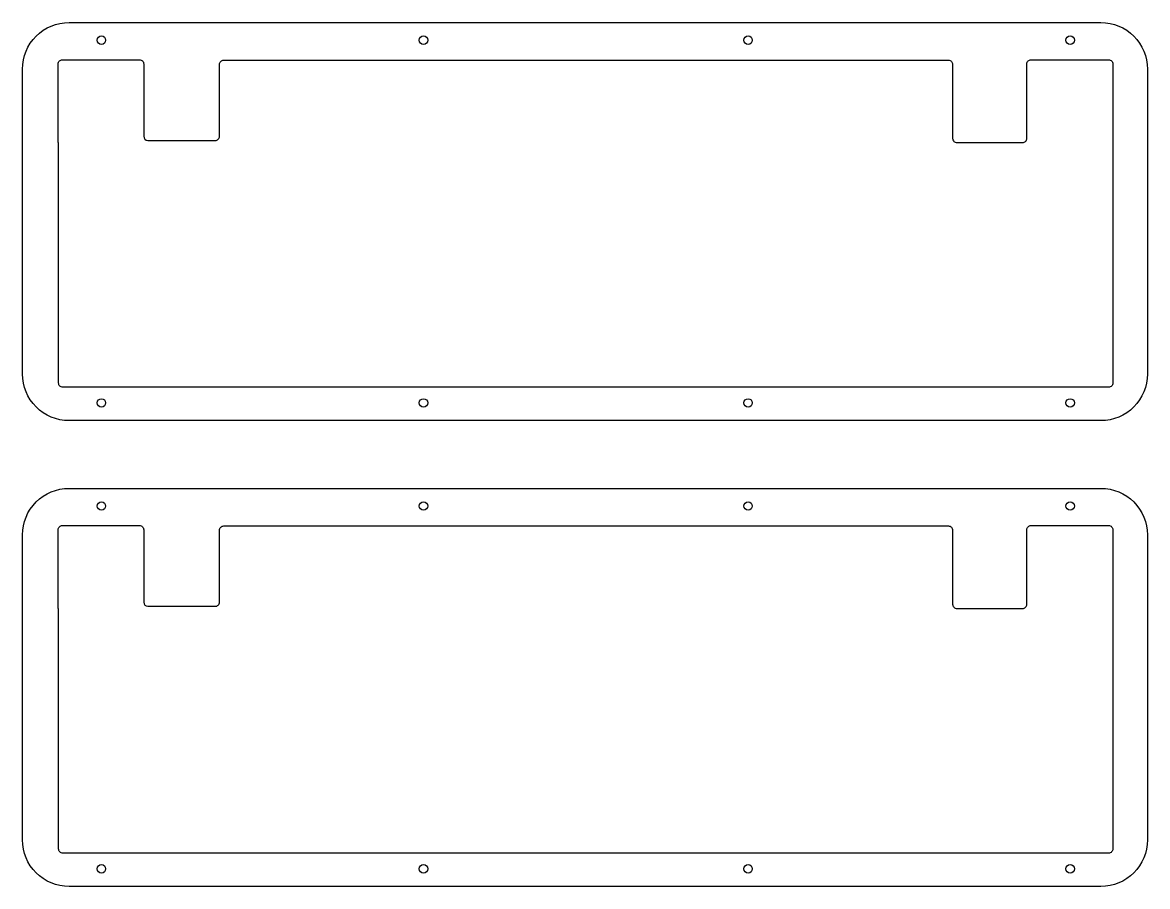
# Model space of a CAD drawing. Header units: millimetres. Extents: x -302 to -36, y 84 to 288.
import ezdxf

# ---------------------------------------------------------------- set-up
doc = ezdxf.new("R2010")
doc.units = ezdxf.units.MM
doc.layers.get('0').update_dxf_attribs({"linetype": 'CONTINUOUS'})

msp = doc.modelspace()

# ---------------------------------------------------------------- linework, layer by layer
for points in [[(-290.62, 194.39, -0.414214), (-301.62, 205.39), (-301.62, 277.4, -0.414214), (-290.62, 288.4), (-47.14, 288.4, -0.414214), (-36.14, 277.4), (-36.14, 257.5), (-36.14, 205.39, -0.414214), (-47.14, 194.39), (-276.16, 194.39)], [(-45.3, 202.26), (-292.1, 202.26, -0.414214), (-293.1, 203.26), (-293.1, 260.03), (-293.19, 260.03), (-293.19, 278.61, -0.414214), (-292.19, 279.61), (-274.02, 279.61, -0.414214), (-273.02, 278.61), (-273.02, 261.54, 0.405449), (-272.05, 260.54), (-256.12, 260.54, 0.414214), (-255.12, 261.54), (-255.12, 278.51, -0.414214), (-254.12, 279.51), (-83.12, 279.51, -0.414214), (-82.12, 278.51), (-82.12, 261.04, 0.414214), (-81.12, 260.04), (-65.62, 260.04, 0.414214), (-64.62, 261.04), (-64.62, 278.61, -0.414214), (-63.62, 279.61), (-45.3, 279.61, -0.414214), (-44.3, 278.61), (-44.3, 260.04), (-44.3, 203.26, -0.414214)], [(-290.62, 84.39, -0.414214), (-301.62, 95.39), (-301.62, 167.4, -0.414214), (-290.62, 178.4), (-47.14, 178.4, -0.414214), (-36.14, 167.4), (-36.14, 147.5), (-36.14, 95.39, -0.414214), (-47.14, 84.39), (-276.16, 84.39)], [(-293.1, 93.26), (-293.1, 150.03), (-293.19, 150.03), (-293.19, 168.61, -0.414214), (-292.19, 169.61), (-274.02, 169.61, -0.414214), (-273.02, 168.61), (-273.02, 151.54, 0.405449), (-272.05, 150.54), (-256.12, 150.54, 0.414214), (-255.12, 151.54), (-255.12, 168.51, -0.414214), (-254.12, 169.51), (-83.12, 169.51, -0.414214), (-82.12, 168.51), (-82.12, 151.04, 0.414214), (-81.12, 150.04), (-65.62, 150.04, 0.414214), (-64.62, 151.04), (-64.62, 168.61, -0.414214), (-63.62, 169.61), (-45.3, 169.61, -0.414214), (-44.3, 168.61), (-44.3, 150.04), (-44.3, 93.26, -0.414214), (-45.3, 92.26), (-292.1, 92.26, -0.414214)]]:
    msp.add_lwpolyline(points, format="xyb", close=True)
for centre in [(-283, 284.23), (-207, 284.23), (-130.4, 284.23), (-54.4, 284.23), (-283, 198.56), (-207, 198.56), (-130.4, 198.56), (-54.4, 198.56), (-283, 174.23), (-207, 174.23), (-130.4, 174.23), (-54.4, 174.23), (-283, 88.56), (-207, 88.56), (-130.4, 88.56), (-54.4, 88.56)]:
    msp.add_circle(centre, 1)

doc.saveas('drawing.dxf')
